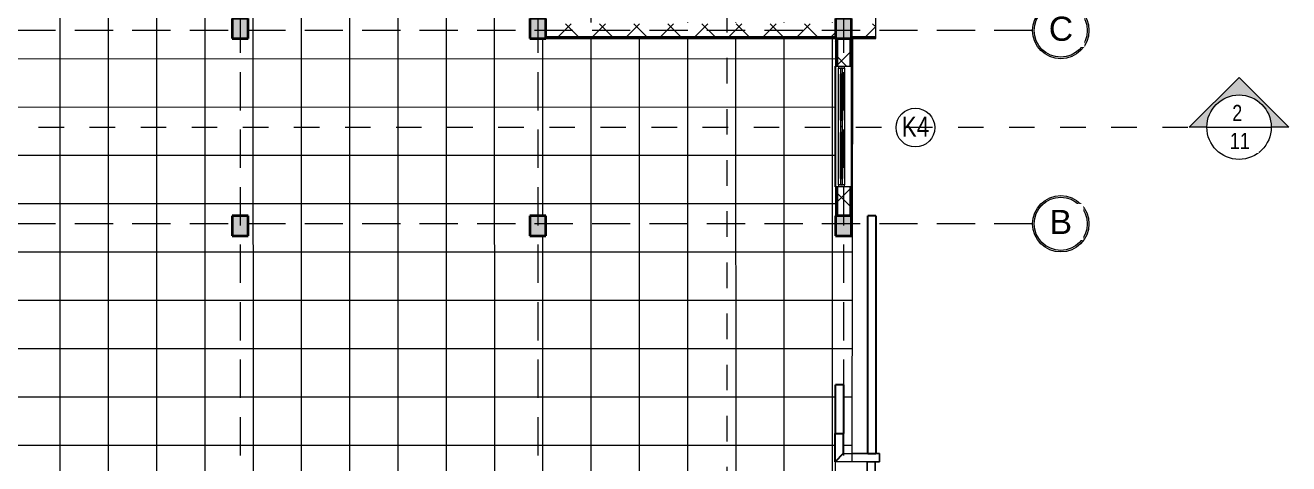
# Model space of a CAD drawing. Header units: millimetres. Extents: x -8365 to 42684, y -5903 to 18700.
# Drawn here: x 26978 to 42684, y 2420 to 7866 of the extents above; entities that cross this region are included whole.
import ezdxf

# ---------------------------------------------------------------- set-up
doc = ezdxf.new("R2010")
doc.units = ezdxf.units.MM
for name, pattern in [('Abgebrochen', [714.375, 476.25, -238.125]), ('Aligning Line', [635, 317.5, -317.5]), ('Hidden', [714.375, 476.25, -238.125])]:
    doc.linetypes.add(name, pattern=pattern)
for name, color, linetype, lineweight in [('A-FLOR', 7, 'Continuous', 9), ('A-FLOR-PATT', 7, 'Continuous', 9), ('A-GENM', 7, 'Continuous', 9), ('A-GLAZ', 7, 'Continuous', 18), ('A-GLAZ-IDEN', 7, 'Continuous', 9), ('A-WALL', 7, 'Continuous', 25), ('A-WALL-PATT', 7, 'Continuous', 18), ('G-ANNO-SYMB', 7, 'Abgebrochen', 9), ('S-COLS', 7, 'Continuous', 25), ('S-GRID', 7, 'Continuous', 9), ('S-GRID-IDEN', 7, 'Continuous', 9)]:
    doc.layers.add(name, color=color, linetype=linetype, lineweight=lineweight)
doc.layers.add('G-IMPT', color=7, linetype='Continuous', lineweight=9, true_color=0xffffff)
doc.styles.add('Arial', font='arial.ttf', dxfattribs={"width": 0.8, "height": 200})
doc.styles.add('Arial_1', font='arial.ttf', dxfattribs={"height": 300})
doc.styles.add('Arial_2', font='arial.ttf', dxfattribs={"width": 0.8, "height": 250})
pattern_1 = [(0, (0, 0), (406.4, 101.6), [33.528, -271.272, 33.528, -271.272, -1625.6]), (0, (0, 0), (406.4, 101.6), [-609.6, 33.528, -576.072, 33.528, -271.272, -711.2]), (0, (0, 0), (406.4, 101.6), [-1524, 33.528, -169.672, 33.528, -474.472]), (120, (152.4, 50.8), (-291.18818, 301.15272), [33.528, -271.272, 33.528, -271.272, -1625.6]), (120, (152.4, 50.8), (-291.18818, 301.15272), [-609.6, 33.528, -576.072, 33.528, -271.272, -711.2]), (120, (152.4, 50.8), (-291.18818, 301.15272), [-1524, 33.528, -169.672, 33.528, -474.472]), (240, (203.2, 254), (-115.21182, -402.75272), [33.528, -271.272, 33.528, -271.272, -1625.6]), (240, (203.2, 254), (-115.21182, -402.75272), [-609.6, 33.528, -576.072, 33.528, -271.272, -711.2]), (240, (203.2, 254), (-115.21182, -402.75272), [-1524, 33.528, -169.672, 33.528, -474.472])]
pattern_2 = [(45, (0, 0), (-212.132, 212.132), []), (135, (0, 0), (-212.132, -212.132), [])]

# ---------------------------------------------------------------- blocks, each defined once
blk = doc.blocks.new('M_Concrete-Rectangular-Column - COT200X250-2391840-04_MẶT BẰNG TẦNG 4')
at = {"layer": 'S-COLS', "lineweight": 35}
blk.add_hatch(color=256, dxfattribs=at).paths.add_polyline_path([(100, -125), (100, 125), (-100, 125), (-100, -125)])
for p, q in [((100, 125), (-100, 125)), ((-100, 125), (-100, -125)), ((100, -125), (100, 125)), ((-100, -125), (100, -125))]:
    blk.add_line(p, q, dxfattribs=at)
blk = doc.blocks.new('CUA SO 2 CANH NHOM KINH O O THOANG - K4-2413349-04_MẶT BẰNG TẦNG 4')
at = {"layer": 'A-GLAZ'}
for p, q in [((-725, 63), (-750, 63)), ((-725, -13), (-725, 63)), ((-649, 37.5), (-725, 37.5)), ((-725, 37.5), (-725, 12.5)), ((-725, 12.5), (-649, 12.5)), ((-649, 12.5), (-649, 37.5)), ((-76, 27.5), (-649, 27.5)), ((-649, 27.5), (-649, 22.5)), ((-649, 22.5), (-76, 22.5)), ((0, 37.5), (-76, 37.5)), ((-76, 37.5), (-76, 12.5)), ((-76, 22.5), (-76, 27.5)), ((-76, 12.5), (0, 12.5)), ((0, 12.5), (0, 37.5)), ((76, 37.5), (0, 37.5)), ((0, 37.5), (0, 12.5)), ((0, 12.5), (76, 12.5)), ((76, 12.5), (76, 37.5)), ((649, 27.5), (76, 27.5)), ((76, 27.5), (76, 22.5)), ((76, 22.5), (649, 22.5)), ((725, 37.5), (649, 37.5)), ((649, 37.5), (649, 12.5)), ((649, 22.5), (649, 27.5)), ((649, 12.5), (725, 12.5)), ((750, 63), (725, 63)), ((725, 63), (725, -13)), ((725, 12.5), (725, 37.5)), ((-750, -13), (-725, -13)), ((725, -13), (750, -13))]:
    blk.add_line(p, q, dxfattribs=at)
at = {"layer": 'A-GLAZ', "lineweight": 9}
for p, q in [((-725, 63), (725, 63)), ((-649, 37.5), (-76, 37.5)), ((-76, 12.5), (-649, 12.5)), ((76, 37.5), (649, 37.5)), ((649, 12.5), (76, 12.5)), ((725, -13), (-725, -13))]:
    blk.add_line(p, q, dxfattribs=at)
blk = doc.blocks.new('Test_Family - Sync_3dsMax_To_Revit-V4-04_MẶT BẰNG TẦNG 4')
at = {"layer": 'A-GENM', "lineweight": 25}
for p, q in [((150, -3800), (150, -4050)), ((250, -3800), (245, -3800)), ((250, -4150), (250, -3800)), ((150, -4050), (250, -4150))]:
    blk.add_line(p, q, dxfattribs=at)
at = {"layer": 'A-GENM'}
for p, q in [((-255, -4050), (-300, -4050)), ((-300, -4050), (-300, -4150)), ((150, -4050), (-155, -4050)), ((248, -4148), (150, -4050)), ((-300, -4150), (250, -4150)), ((-250, -4150), (-250, -6901)), ((-150, -4150), (-250, -4150)), ((-150, -6801), (-150, -4150)), ((250, -4150), (248, -4148)), ((5000, -6501), (5000, -6801)), ((5100, -6501), (5000, -6501)), ((5100, -6901), (5100, -6501)), ((-250, -6901), (-150, -6801)), ((-150, -6801), (-250, -6901)), ((-250, -6901), (3750, -6901)), ((3750, -6801), (-150, -6801)), ((3750, -6801), (3750, -6901)), ((5000, -6801), (3750, -6801)), ((3750, -6901), (3750, -6801)), ((3750, -6901), (5100, -6901)), ((5100, -6901), (5000, -6801)), ((5000, -6801), (5100, -6901))]:
    blk.add_line(p, q, dxfattribs=at)
at = {"layer": 'G-IMPT'}
for p, q in [((-300, -4050), (-255, -4050)), ((-300, -4150), (-300, -4050)), ((-155, -4050), (40, -4050)), ((-250, -4150), (-300, -4150)), ((-250, -6901), (-250, -4150)), ((-250, -4150), (-150, -4150)), ((-150, -4150), (250, -4150)), ((-150, -4150), (-150, -6801)), ((250, -4150), (250, -6501)), ((-250, -6901), (-250, -6250)), ((-250, -6250), (-150, -6250)), ((250, -6501), (245, -6505)), ((245, -6505), (250, -6501)), ((5000, -6501), (250, -6501)), ((5000, -6801), (5000, -6501)), ((45, -6655), (-150, -6801)), ((-150, -6801), (45, -6655)), ((5100, -6694), (5100, -6901)), ((-150, -6801), (-250, -6901)), ((-150, -6801), (-250, -6901)), ((525, -6901), (-250, -6901)), ((-250, -6901), (3750, -6901)), ((5000, -6801), (-150, -6801)), ((425, -6801), (525, -6901)), ((525, -6901), (525, -6801)), ((1425, -6801), (1425, -6901)), ((1725, -6901), (1425, -6901)), ((1725, -6801), (1725, -6901)), ((2625, -6901), (2625, -6801)), ((2925, -6901), (2625, -6901)), ((2925, -6801), (2925, -6901)), ((3750, -6901), (3750, -6801)), ((5100, -6901), (3750, -6901)), ((5100, -6901), (5000, -6801)), ((5100, -6901), (5000, -6801))]:
    blk.add_line(p, q, dxfattribs=at)
blk = doc.blocks.new('Test_Family - Test_Family-2434445-04_MẶT BẰNG TẦNG 4')
at = {"extrusion": (0, 0, -1), "zscale": -1, "rotation": 180}
blk.add_blockref('Test_Family - Sync_3dsMax_To_Revit-V4-04_MẶT BẰNG TẦNG 4', (0, 0), dxfattribs=at)
blk = doc.blocks.new('Section - CAT DUNG-122916-04_MẶT BẰNG TẦNG 4')
at = {"layer": 'G-ANNO-SYMB', "linetype": 'Continuous'}
h = blk.add_hatch(color=256, dxfattribs=at)
edge = h.paths.add_edge_path()
edge.add_line((0.18, 0), (-2, 0))
edge.add_arc((-6, 0), 4, 0, 90)
edge.add_arc((-6, 0), 4, 90, 180)
edge.add_line((-10, 0), (-12.18, 0))
edge.add_line((-12.18, 0), (-6, 6.18))
edge.add_line((-6, 6.18), (0.18, 0))
for p, q in [((-6, 6.18), (-12.18, 0)), ((0.18, 0), (-6, 6.18)), ((-12.18, 0), (-10, 0)), ((-2, 0), (0.18, 0))]:
    blk.add_line(p, q, dxfattribs=at)
for start, end in [(360, 180), (90, 180), (0, 90), (180, 360)]:
    blk.add_arc((-6, 0), 4, start, end, dxfattribs=at)
blk = doc.blocks.new('Grid - TRUC  D1-102336-04_MẶT BẰNG TẦNG 4')
at = {"layer": 'S-GRID-IDEN'}
for radius in [3.5, 3.3]:
    blk.add_circle((0, 0), radius, dxfattribs=at)
blk = doc.blocks.new('KÝ HIỆU CỬA SỔ - KÝ HIỆU CỬA SỔ-146125-04_MẶT BẰNG TẦNG 4')
at = {"layer": 'A-GLAZ-IDEN'}
blk.add_circle((-0.07, -0.07), 2.41, dxfattribs=at)

msp = doc.modelspace()

# ---------------------------------------------------------------- hatches: boundary and pattern name
at = {"layer": 'A-FLOR-PATT'}
h = msp.add_hatch(dxfattribs=at)
h.set_pattern_fill('FP_6', color=256, style=0, pattern_type=2)
h.set_pattern_definition([(0.0043, (16612.5, 7449.6), (-0.045, 600), []), (90.004, (16612.5, 7449.6), (-600, -0.042), [])])
h.paths.add_polyline_path([(1174, 2450), (1174, 2450), (1174, 2250)])
h.paths.add_polyline_path([(700, 2445), (695, 2450), (450, 2450), (450, 2445), (677, 2445)])
h.paths.add_polyline_path([(26150, -99), (32295, -98), (32295, 94), (37045, 94), (37045, 2445), (37255, 2445), (37265, 7700), (37250, 7700), (37250, 5250), (37050, 5250), (37050, 7700), (33250, 7700), (33250, 10038), (33230, 10041), (33218, 10045), (33204, 10054), (33199, 10058), (33190, 10068), (33180, 10088), (33176, 10099), (33175, 10118), (33179, 10136), (33185, 10150), (33195, 10163), (33205, 10173), (33219, 10182), (33219, 11974), (33250, 11974), (33250, 14800), (29750, 14800), (29750, 11298), (29781, 11306), (30299, 11547), (30346, 11742), (30479, 11458), (30526, 11653), (31075, 11909), (31075, 11904), (31095, 11909), (31095, 11906), (31105, 11909), (31105, 10181), (31123, 10168), (31136, 10155), (31144, 10141), (31148, 10122), (31149, 10103), (31143, 10084), (31134, 10067), (31119, 10053), (31103, 10044), (31090, 10039), (31075, 10038), (31054, 10041), (31044, 10044), (31026, 10057), (31014, 10070), (31005, 10084), (31001, 10100), (29823, 10100), (29820, 10084), (29809, 10067), (29795, 10053), (29779, 10043), (29766, 10040), (29750, 10038), (29750, 7700), (29550, 7700), (29550, 13100), (23000, 13100), (23000, 12100), (22550, 12100), (22550, 7700), (22350, 7700), (22350, 12100), (19900, 12100), (19900, 13100), (15350, 13100), (15350, 7700), (15150, 7700), (15150, 13100), (8150, 13100), (8150, 7700), (7950, 7700), (7950, 10038), (7930, 10041), (7918, 10045), (7907, 10052), (7899, 10058), (7890, 10068), (7880, 10088), (7876, 10100), (7875, 10118), (7879, 10136), (7885, 10150), (7895, 10163), (7905, 10173), (7919, 10182), (7919, 11974), (7950, 11974), (7950, 14800), (4450, 14800), (4450, 13406), (5450, 13406), (5450, 13106), (4450, 13106), (4450, 10314), (4589, 10314), (4589, 6600), (4589, 6600), (4589, 2885), (1174, 2885), (1174, 2450), (700, 2450), (700, 500), (700, 94), (5450, 94), (5450, 0), (11550, 0), (11550, 5500), (11750, 5500), (11750, 100), (22350, 100), (22350, 5500), (22550, 5500), (22550, 100), (25950, 100), (25950, 5500), (26150, 5500), (26150, -85)])
h.paths.add_polyline_path([(37045, 2445), (37045, 2795), (37050, 2795), (37050, 3400), (37150, 3400), (37150, 2795), (37145, 2795), (37145, 2545), (37069, 2469)])
h.paths.add_polyline_path([(100, 6600), (100, 6600), (81, 6600)])
h.paths.add_polyline_path([(-3970, 4400), (-1200, 4400), (-1200, 6600), (-1200, 6600), (-1200, 8800), (-4026, 8800), (-4050, 4400)])
h.paths.add_polyline_path([(29750, 5250), (29550, 5250), (29550, 5500), (29750, 5500)])
h.paths.add_polyline_path([(18950, 5250), (18750, 5250), (18750, 5500), (18950, 5500), (18950, 5400)])
h.paths.add_polyline_path([(33250, 5250), (33250, 5500), (33450, 5500), (33450, 5250)])
h.paths.add_polyline_path([(8150, 5250), (7950, 5250), (7950, 5500), (8150, 5500)])
h.paths.add_polyline_path([(15150, 5250), (15150, 5500), (15350, 5500), (15350, 5250)])
h.paths.add_polyline_path([(11750, 7700), (11550, 7700), (11550, 7950), (11750, 7950)])
h.paths.add_polyline_path([(18950, 7700), (18750, 7700), (18750, 7950), (18950, 7950)])
h.paths.add_polyline_path([(25950, 7700), (25950, 7950), (26150, 7950), (26150, 7700)])
h.paths.add_polyline_path([(34550, 7900), (34550, 8500), (34650, 8500), (34650, 9300), (34550, 9300), (34550, 9400), (34350, 9400), (34350, 9500), (37050, 9500), (37050, 9502), (33450, 9502), (33451, 9500), (33550, 9500), (33550, 9400), (33450, 9400), (33450, 7900), (34157, 7900)])
h.paths.add_polyline_path([(35111, 7900), (37050, 7900), (37050, 7903), (35000, 7903), (35000, 8452), (34650, 8452), (34650, 7900), (35001, 7900)])
h.paths.add_polyline_path([(37250, 7900), (37265, 7900), (37270, 10470), (37250, 10470), (37250, 7938)])
h.paths.add_polyline_path([(6625, 10038), (6604, 10041), (6589, 10047), (6578, 10055), (6567, 10066), (6558, 10081), (6553, 10094), (6551, 10113), (6553, 10130), (6559, 10146), (6570, 10162), (6580, 10171), (6595, 10181), (6595, 11974), (6656, 11974), (6657, 10180), (6673, 10170), (6683, 10159), (6693, 10144), (6698, 10131), (6700, 10113), (6698, 10095), (6691, 10079), (6681, 10063), (6674, 10056), (6656, 10044), (6641, 10039), (6634, 10039)])
h.paths.add_polyline_path([(31925, 10038), (31904, 10041), (31889, 10047), (31878, 10055), (31867, 10066), (31858, 10081), (31853, 10094), (31851, 10113), (31853, 10130), (31859, 10146), (31870, 10162), (31880, 10171), (31895, 10181), (31895, 11974), (31956, 11974), (31957, 10180), (31973, 10170), (31983, 10159), (31993, 10144), (31998, 10131), (32000, 10113), (31998, 10095), (31991, 10079), (31981, 10063), (31974, 10056), (31956, 10044), (31941, 10039)])
h.paths.add_polyline_path([(4250, 10314), (4250, 13106), (700, 13106), (700, 10750), (1174, 10750), (1174, 10314), (4132, 10314)])
h.paths.add_polyline_path([(37270, 10570), (37275, 13300), (37250, 13300), (37250, 10570)])
h.paths.add_polyline_path([(600, 10750), (695, 10750), (700, 10755), (450, 10755), (450, 10750), (557, 10750)])
h.paths.add_polyline_path([(18950, 13300), (29550, 13301), (29550, 13301), (8150, 13302), (8150, 13300), (18750, 13300)])
h.paths.add_polyline_path([(4250, 13406), (4250, 15000), (4250, 15000), (4250, 13406)])
at = {"layer": 'A-WALL-PATT', "lineweight": 9}
h = msp.add_hatch(dxfattribs=at)
h.set_pattern_fill('FP_3', color=256, style=0, pattern_type=2)
h.set_pattern_definition(pattern_2)
h.paths.add_polyline_path([(37494, 7715), (37550, 7715), (37550, 7885), (37250, 7885), (37250, 7715), (37450, 7715)])
h.paths.add_polyline_path([(33450, 7715), (37050, 7715), (37050, 7885), (33450, 7885)])
h = msp.add_hatch(dxfattribs=at)
h.set_pattern_fill('FP_2', color=256, style=0, pattern_type=2)
h.set_pattern_definition(pattern_1)
h.paths.add_polyline_path([(37550, 7700), (37550, 7715), (37250, 7715), (37250, 7700), (37494, 7700)])
h.paths.add_polyline_path([(33450, 7700), (37050, 7700), (37050, 7715), (33450, 7715)])
h = msp.add_hatch(dxfattribs=at)
h.set_pattern_fill('FP_2', color=256, style=0, pattern_type=2)
h.set_pattern_definition(pattern_1)
h.paths.add_polyline_path([(37065, 5500), (37065, 5860), (37050, 5860), (37050, 5500), (37062, 5500)])
h.paths.add_polyline_path([(37065, 7360), (37065, 7700), (37050, 7700), (37050, 7360)])
h = msp.add_hatch(dxfattribs=at)
h.set_pattern_fill('FP_3', color=256, style=0, pattern_type=2)
h.set_pattern_definition(pattern_2)
h.paths.add_polyline_path([(37150, 5500), (37235, 5500), (37235, 5860), (37065, 5860), (37065, 5500), (37132, 5500)])
h.paths.add_polyline_path([(37150, 7360), (37235, 7360), (37235, 7700), (37065, 7700), (37065, 7360)])
h = msp.add_hatch(dxfattribs=at)
h.set_pattern_fill('FP_2', color=256, style=0, pattern_type=2)
h.set_pattern_definition(pattern_1)
h.paths.add_polyline_path([(37235, 5500), (37250, 5500), (37250, 5860), (37235, 5860)])
h.paths.add_polyline_path([(37250, 7360), (37250, 7700), (37235, 7700), (37235, 7360)])

# ---------------------------------------------------------------- linework, layer by layer
at = {"layer": 'A-FLOR'}
msp.add_line((37255, 2445), (37265, 7700), dxfattribs=at)
at = {"layer": 'A-WALL', "lineweight": 18}
for p, q in [((37550, 7700), (37550, 10570)), ((33450, 7700), (37050, 7700)), ((37050, 7700), (37050, 7360)), ((37250, 7360), (37250, 7700)), ((37250, 7700), (37550, 7700)), ((37050, 7360), (37250, 7360)), ((37250, 5860), (37050, 5860)), ((37050, 5860), (37050, 5500)), ((37250, 5500), (37250, 5860))]:
    msp.add_line(p, q, dxfattribs=at)
at = {"layer": 'A-WALL', "lineweight": 35}
for p, q in [((37050, 7715), (33450, 7715)), ((37065, 7700), (37065, 7360)), ((37235, 7700), (37235, 7360)), ((37550, 7715), (37250, 7715)), ((37065, 5860), (37065, 5500)), ((37235, 5860), (37235, 5500))]:
    msp.add_line(p, q, dxfattribs=at)
at = {"layer": 'A-WALL'}
for p, q in [((37050, 5860), (37050, 7360)), ((37250, 7360), (37250, 5860)), ((37450, 2545), (37450, 5500)), ((37550, 5500), (37450, 5500)), ((37550, 5500), (37550, 2545)), ((37050, 2795), (37050, 3400)), ((37150, 3400), (37050, 3400)), ((37150, 3400), (37150, 2795)), ((37050, 2795), (37150, 2795)), ((37450, 2545), (37550, 2545))]:
    msp.add_line(p, q, dxfattribs=at)
at = {"layer": 'G-ANNO-SYMB', "linetype": 'Aligning Line'}
for p, q in [((35700, 16350), (35700, -4539)), ((-7147, 6600), (41466, 6600))]:
    msp.add_line(p, q, dxfattribs=at)
at = {"layer": 'G-ANNO-SYMB', "linetype": 'Continuous'}
msp.add_line((41666, 6600), (42466, 6600), dxfattribs=at)
at = {"layer": 'S-GRID', "linetype": 'Hidden'}
for p, q in [((29650, 18000), (29650, -3000)), ((33350, 18000), (33350, -3000)), ((37150, 18000), (37150, -3000)), ((39500, 7800), (-3000, 7800)), ((39500, 5400), (-3000, 5400))]:
    msp.add_line(p, q, dxfattribs=at)

# ---------------------------------------------------------------- block references
at = {"layer": 'A-GLAZ', "lineweight": 9, "rotation": 90}
msp.add_blockref('CUA SO 2 CANH NHOM KINH O O THOANG - K4-2413349-04_MẶT BẰNG TẦNG 4', (37150, 6610), dxfattribs=at)
at = {"layer": 'A-GLAZ-IDEN', "xscale": 99.99999999999993, "yscale": 99.99999999999993, "zscale": 99.99999999999993}
msp.add_blockref('KÝ HIỆU CỬA SỔ - KÝ HIỆU CỬA SỔ-146125-04_MẶT BẰNG TẦNG 4', (38050, 6602), dxfattribs=at)
at = {"layer": 'G-ANNO-SYMB', "linetype": 'Continuous', "extrusion": (0, 0, -1), "xscale": 99.99999999999993, "yscale": 99.99999999999993, "zscale": 99.99999999999993}
msp.add_blockref('Section - CAT DUNG-122916-04_MẶT BẰNG TẦNG 4', (-41466, 6600), dxfattribs=at)
at = {"layer": 'G-IMPT', "rotation": 180}
msp.add_blockref('Test_Family - Test_Family-2434445-04_MẶT BẰNG TẦNG 4', (37295, 6595), dxfattribs=at)
at = {"layer": 'S-COLS', "lineweight": 35}
for p in [(29650, 7825), (33350, 7825), (37150, 7825), (29650, 5375), (33350, 5375), (37150, 5375)]:
    msp.add_blockref('M_Concrete-Rectangular-Column - COT200X250-2391840-04_MẶT BẰNG TẦNG 4', p, dxfattribs=at)
at = {"layer": 'S-GRID-IDEN', "xscale": 99.99999999999993, "yscale": 99.99999999999993, "zscale": 99.99999999999993, "rotation": 90}
for p in [(39850, 7800), (39850, 5400)]:
    msp.add_blockref('Grid - TRUC  D1-102336-04_MẶT BẰNG TẦNG 4', p, dxfattribs=at)

# ---------------------------------------------------------------- texts
at = {"layer": 'A-GLAZ-IDEN', "insert": (37873, 6732), "char_height": 250, "width": 410.46, "attachment_point": 1, "style": 'Arial_2'}
msp.add_mtext('K4', dxfattribs=at)

# ---------------------------------------------------------------- next in the draw order: texts
at = {"layer": 'G-ANNO-SYMB', "linetype": 'Continuous', "insert": (41982, 6877), "char_height": 200, "width": 153.92, "attachment_point": 1, "style": 'Arial', "bg_fill": 3, "box_fill_scale": 1.25, "bg_fill_color": 256, "bg_fill_true_color": 13158600, "bg_fill_transparency": 0}
msp.add_mtext('2', dxfattribs=at)
at = {"layer": 'S-GRID-IDEN', "char_height": 300, "attachment_point": 1, "style": 'Arial_1', "bg_fill": 3, "box_fill_scale": 1.25, "bg_fill_color": 256, "bg_fill_true_color": 13158600, "bg_fill_transparency": 0}
for s, insert, width in [('C', (39701, 7973), 368.78), ('B', (39711, 5573), 344.73)]:
    msp.add_mtext(s, dxfattribs=dict(at, insert=insert, width=width))

# ---------------------------------------------------------------- next in the draw order: texts
at = {"layer": 'G-ANNO-SYMB', "linetype": 'Continuous', "insert": (41951, 6529), "char_height": 200, "width": 307.85, "attachment_point": 1, "style": 'Arial', "bg_fill": 3, "box_fill_scale": 1.25, "bg_fill_color": 256, "bg_fill_true_color": 13158600, "bg_fill_transparency": 0}
msp.add_mtext('11', dxfattribs=at)

doc.saveas('drawing.dxf')
